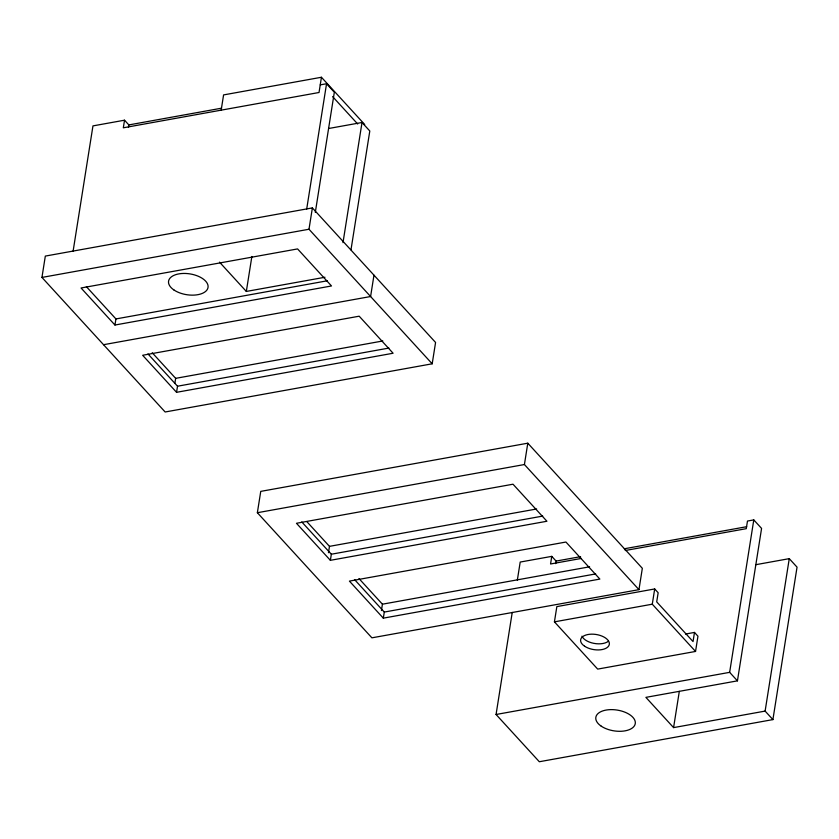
<?xml version="1.0" encoding="UTF-8"?>
<svg xmlns="http://www.w3.org/2000/svg" width="839" height="839" viewBox="0 0 839 839"><rect width="100%" height="100%" fill="white"/><g stroke="black" fill="none" stroke-linecap="round" stroke-linejoin="round"><path stroke-width="1.26" d="M41.95 277.426L45.327 256.084L312.381 207.904L435.577 342.459L432.19 363.801L165.147 411.991L41.95 277.426L308.993 229.246L432.19 363.801M73.108 251.197L92.961 125.892L124.529 120.197L128.849 124.917L128.451 127.455M124.529 120.197L123.323 127.811L319.03 92.5L321.442 77.261L223.583 94.912L221.171 110.161M114.953 325.029L81.047 287.987L297.583 248.921L331.499 285.963L114.953 325.029L115.929 318.935L86.354 286.644M174.848 383.433L175.655 378.347L152.205 352.737M176.557 392.316L142.64 355.275L359.186 316.198L393.103 353.24L176.557 392.316L177.522 386.213L147.958 353.922M324.987 277.248L246.33 291.437L251.868 256.493M257.363 512.723L260.751 491.381L527.794 443.191L642.338 568.307L638.961 589.649L371.908 637.829L257.363 512.723L524.417 464.533L638.961 589.649M306.696 209.047L326.549 83.743L320.236 84.875M308.993 229.246L312.381 207.904M315.307 212.393L334.331 92.248L326.549 83.743M342.994 242.628L362.018 122.484L328.584 128.514M350.985 249.844L369.8 130.989L362.018 122.484M328.469 552.712L329.475 546.357L306.896 521.69M373.974 275.182L370.597 296.524L103.543 344.703M330.377 560.326L296.461 523.284L513.007 484.208L546.923 521.25L330.377 560.326L331.342 554.222L301.778 521.931M381.42 610.54L382.427 604.195L358.977 578.574M383.318 618.154L349.412 581.112L565.947 542.036L599.864 579.078L383.318 618.154L384.293 612.061L354.719 579.759M524.417 464.533L527.794 443.191M755.824 564.689L789.268 558.648L797.05 567.154L772.908 719.6L539.32 761.739L496.059 714.492L512.23 612.439M517.338 580.137L520.201 562.057L551.768 556.362L556.1 561.081L555.691 563.63M551.768 556.362L550.562 563.986L581.469 558.407M694.493 632.417L697.954 636.203L695.541 651.442L597.683 669.103L554.432 621.856L556.844 606.607L654.693 588.957L658.154 592.733L656.706 601.878L693.045 641.573L694.493 632.417L685.484 634.053M695.541 651.442L652.281 604.195L654.693 588.957M772.908 719.6L765.116 711.094L673.581 727.612L679.317 691.367M673.581 727.612L645.894 697.366L737.439 680.849L729.647 672.343L753.789 519.907L747.476 521.05L746.27 528.675L625.244 550.51M737.439 680.849L761.581 528.413L753.789 519.907M765.116 711.094L789.268 558.648M128.849 124.917L221.559 108.189M115.929 318.935L327.315 280.792M175.655 378.347L382.825 340.97M177.522 386.213L388.908 348.07M329.475 546.357L536.645 508.979M331.342 554.222L542.728 516.09M556.1 561.081L580.557 556.666M624.342 548.769L746.658 526.703M382.427 604.195L589.597 566.807M384.293 612.061L595.68 573.918M554.432 621.856L652.281 604.195M496.059 714.492L729.647 672.343M321.442 77.261L364.703 124.508M332.59 96.59L357.676 123.994M219.514 262.146L246.33 291.437M608.254 641.353A14.525 7.656 9 0 1 593.75 643.335A14.525 7.656 9 0 1 581.962 636.193M601.238 726.175A19.979 10.529 9 0 0 634.546 725.599A19.979 10.529 9 0 0 610.844 709.616A19.979 10.529 9 0 0 601.238 726.175M584.573 646.198A14.525 7.656 9 0 0 608.799 645.778A14.525 7.656 9 0 0 591.568 634.158A14.525 7.656 9 0 0 584.573 646.198M173.988 290.011A19.979 10.529 9 0 0 207.306 289.434A19.979 10.529 9 0 0 183.605 273.441A19.979 10.529 9 0 0 173.988 290.011"/></g></svg>
